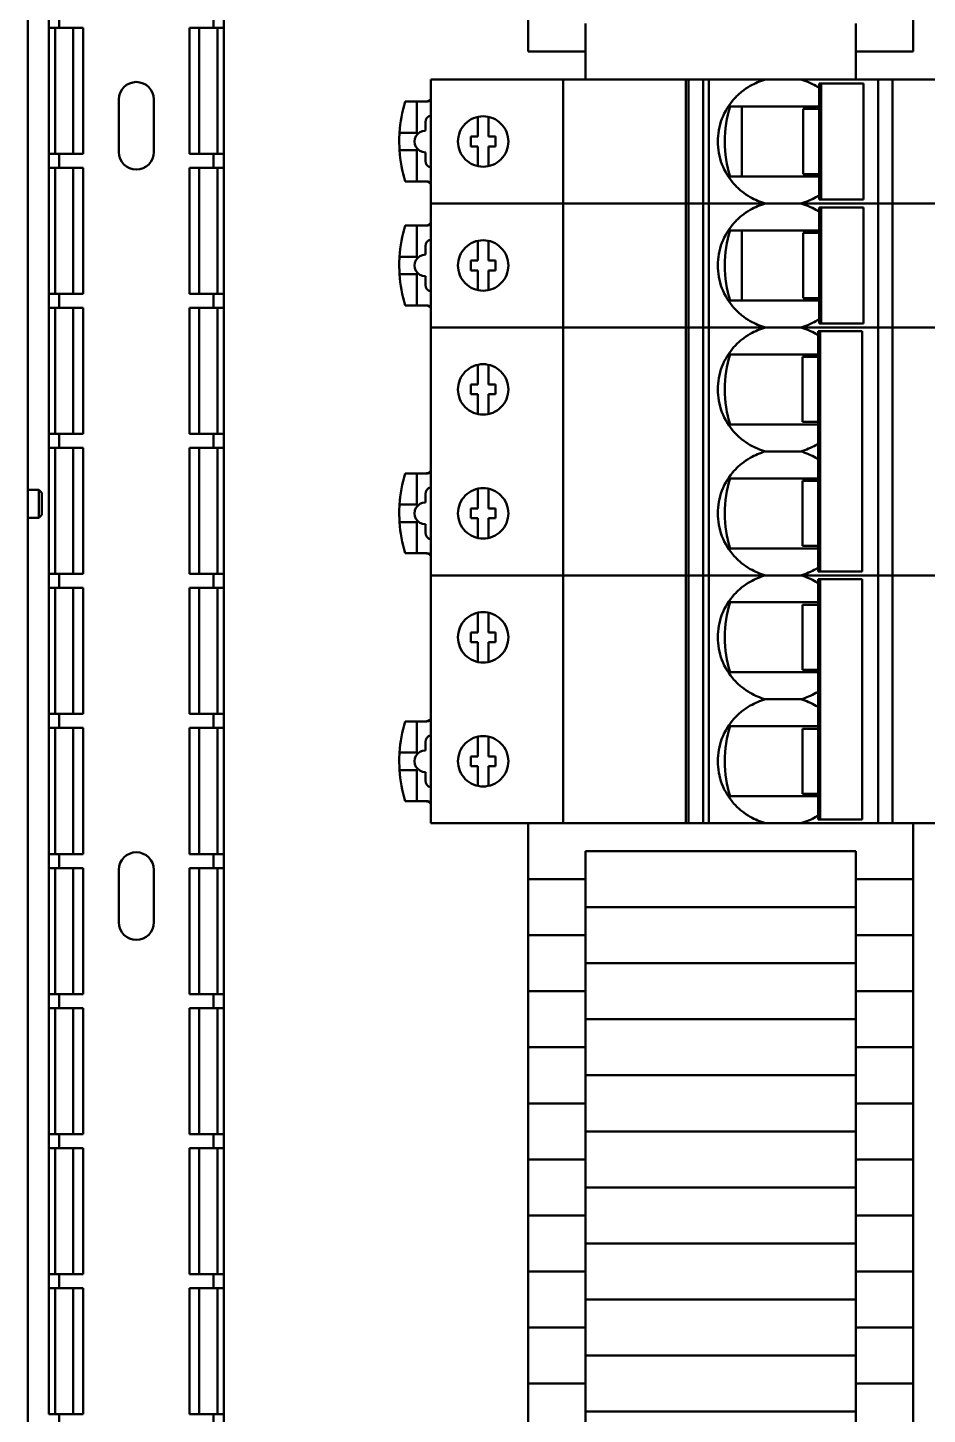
# Model space of a CAD drawing. Header units: millimetres. Extents: x 79 to 1474, y 97 to 691.
# Drawn here: x 438.3 to 566.7, y 347.1 to 545.1 of the extents above; entities that cross this region are included whole.
import ezdxf

# ---------------------------------------------------------------- set-up
doc = ezdxf.new("R2010")
doc.units = ezdxf.units.MM
doc.layers.add('Visible (ISO)', color=7, linetype='Continuous', lineweight=50)

msp = doc.modelspace()

# ---------------------------------------------------------------- linework, layer by layer
at = {"layer": 'Visible (ISO)'}
for p, q in [((438.27, 594.13), (438.27, 134.13)), ((509.72, 541.73), (509.72, 549.73)), ((564.72, 541.73), (564.72, 549.73)), ((441.27, 545.13), (441.27, 547.13)), ((442.77, 547.13), (442.77, 545.13)), ((464.77, 547.13), (464.77, 545.13)), ((466.27, 545.13), (466.27, 547.13)), ((441.27, 527.13), (441.27, 545.13)), ((441.27, 545.13), (441.41, 545.13)), ((442.18, 545.13), (441.41, 545.13)), ((442.18, 545.13), (442.47, 545.13)), ((442.18, 527.13), (442.18, 545.13)), ((444.77, 545.13), (442.47, 545.13)), ((445.68, 545.13), (444.77, 545.13)), ((444.77, 527.13), (444.77, 545.13)), ((445.68, 545.13), (446.18, 545.13)), ((446.18, 527.13), (446.18, 545.13)), ((461.85, 545.13), (461.35, 545.13)), ((461.35, 545.13), (461.35, 527.13)), ((461.85, 545.13), (462.77, 545.13)), ((462.77, 545.13), (465.06, 545.13)), ((462.77, 527.13), (462.77, 545.13)), ((465.35, 545.13), (465.06, 545.13)), ((465.35, 545.13), (466.12, 545.13)), ((465.35, 545.13), (465.35, 527.13)), ((466.27, 545.13), (466.12, 545.13)), ((466.27, 527.13), (466.27, 545.13)), ((517.92, 537.73), (517.92, 545.73)), ((556.52, 545.73), (556.52, 537.73)), ((509.72, 541.73), (517.92, 541.73)), ((556.52, 541.73), (564.72, 541.73)), ((495.82, 537.73), (514.72, 537.73)), ((495.82, 520.03), (495.82, 537.73)), ((514.72, 537.73), (532.22, 537.73)), ((514.72, 520.03), (514.72, 537.73)), ((532.22, 537.73), (532.62, 537.73)), ((532.22, 520.03), (532.22, 537.73)), ((534.72, 537.73), (532.62, 537.73)), ((532.62, 537.73), (532.62, 520.03)), ((535.51, 537.73), (534.72, 537.73)), ((534.72, 537.73), (534.72, 520.03)), ((535.51, 537.73), (543.64, 537.73)), ((535.51, 520.03), (535.51, 537.73)), ((548.64, 537.73), (543.64, 537.73)), ((548.64, 537.73), (559.72, 537.73)), ((551.28, 537.18), (551.57, 537.18)), ((551.28, 520.58), (551.28, 537.18)), ((552.15, 537.18), (551.57, 537.18)), ((551.57, 537.18), (551.57, 520.58)), ((552.15, 537.18), (556.78, 537.18)), ((556.78, 537.18), (557.4, 537.18)), ((557.4, 537.18), (557.59, 537.18)), ((557.59, 520.58), (557.59, 537.18)), ((561.73, 537.73), (559.72, 537.73)), ((559.72, 537.73), (559.72, 520.03)), ((561.73, 537.73), (580.62, 537.73)), ((561.73, 520.03), (561.73, 537.73)), ((451.27, 527.38), (451.27, 534.88)), ((456.27, 534.88), (456.27, 527.38)), ((493.82, 534.58), (492.17, 534.58)), ((495.25, 534.58), (493.82, 534.58)), ((493.82, 534.58), (493.82, 530.13)), ((493.82, 534.58), (493.82, 530.13)), ((493.82, 534.58), (493.82, 534.58)), ((538.58, 533.88), (551.28, 533.88)), ((540.26, 523.88), (540.26, 533.88)), ((549.01, 533.53), (549.01, 524.23)), ((551.28, 533.53), (549.01, 533.53)), ((495.05, 531.63), (495.05, 530.43)), ((502.55, 529.58), (502.55, 532.4)), ((504.05, 529.58), (504.05, 532.4)), ((493.82, 530.13), (491.35, 530.13)), ((493.82, 530.13), (493.82, 530.13)), ((501.55, 528.18), (501.55, 529.58)), ((501.55, 529.58), (502.55, 529.58)), ((504.05, 529.58), (505.05, 529.58)), ((505.05, 529.58), (505.05, 528.18)), ((441.27, 525.13), (441.27, 527.13)), ((441.41, 527.13), (441.27, 527.13)), ((441.41, 527.13), (442.18, 527.13)), ((442.47, 527.13), (442.18, 527.13)), ((442.47, 527.13), (444.77, 527.13)), ((442.77, 527.13), (442.77, 525.13)), ((444.77, 527.13), (445.68, 527.13)), ((446.18, 527.13), (445.68, 527.13)), ((461.35, 527.13), (461.85, 527.13)), ((462.77, 527.13), (461.85, 527.13)), ((465.06, 527.13), (462.77, 527.13)), ((464.77, 527.13), (464.77, 525.13)), ((465.06, 527.13), (465.35, 527.13)), ((466.12, 527.13), (465.35, 527.13)), ((466.12, 527.13), (466.27, 527.13)), ((466.27, 525.13), (466.27, 527.13)), ((491.36, 527.63), (493.82, 527.63)), ((493.82, 527.63), (493.82, 523.18)), ((493.82, 527.63), (493.82, 527.63)), ((493.82, 527.63), (493.82, 523.18)), ((495.05, 527.33), (495.05, 526.13)), ((502.55, 528.18), (501.55, 528.18)), ((502.55, 528.18), (502.55, 525.36)), ((505.05, 528.18), (504.05, 528.18)), ((504.05, 528.18), (504.05, 525.36)), ((441.27, 507.13), (441.27, 525.13)), ((441.27, 525.13), (441.41, 525.13)), ((442.18, 525.13), (441.41, 525.13)), ((442.18, 525.13), (442.47, 525.13)), ((442.18, 507.13), (442.18, 525.13)), ((444.77, 525.13), (442.47, 525.13)), ((445.68, 525.13), (444.77, 525.13)), ((444.77, 507.13), (444.77, 525.13)), ((445.68, 525.13), (446.18, 525.13)), ((446.18, 507.13), (446.18, 525.13)), ((461.85, 525.13), (461.35, 525.13)), ((461.35, 525.13), (461.35, 507.13)), ((461.85, 525.13), (462.77, 525.13)), ((462.77, 525.13), (465.06, 525.13)), ((462.77, 507.13), (462.77, 525.13)), ((465.35, 525.13), (465.06, 525.13)), ((465.35, 525.13), (466.12, 525.13)), ((465.35, 525.13), (465.35, 507.13)), ((466.27, 525.13), (466.12, 525.13)), ((466.27, 507.13), (466.27, 525.13)), ((492.18, 523.18), (493.82, 523.18)), ((493.82, 523.18), (495.25, 523.18)), ((493.82, 523.18), (493.82, 523.18)), ((551.28, 523.88), (538.58, 523.88)), ((549.01, 524.23), (551.28, 524.23)), ((514.72, 520.03), (495.82, 520.03)), ((495.82, 520.03), (514.72, 520.03)), ((495.82, 502.33), (495.82, 520.03)), ((532.22, 520.03), (514.72, 520.03)), ((514.72, 520.03), (532.22, 520.03)), ((514.72, 502.33), (514.72, 520.03)), ((532.62, 520.03), (532.22, 520.03)), ((532.22, 520.03), (532.62, 520.03)), ((532.22, 502.33), (532.22, 520.03)), ((532.62, 520.03), (534.72, 520.03)), ((534.72, 520.03), (532.62, 520.03)), ((532.62, 520.03), (532.62, 502.33)), ((534.72, 520.03), (535.51, 520.03)), ((535.51, 520.03), (534.72, 520.03)), ((534.72, 520.03), (534.72, 502.33)), ((543.64, 520.03), (535.51, 520.03)), ((535.51, 520.03), (543.64, 520.03)), ((535.51, 502.33), (535.51, 520.03)), ((543.64, 520.03), (548.64, 520.03)), ((548.64, 520.03), (543.64, 520.03)), ((559.72, 520.03), (548.64, 520.03)), ((548.64, 520.03), (559.72, 520.03)), ((551.57, 520.58), (551.28, 520.58)), ((551.28, 519.48), (551.57, 519.48)), ((551.28, 502.88), (551.28, 519.48)), ((551.57, 520.58), (552.15, 520.58)), ((552.15, 519.48), (551.57, 519.48)), ((551.57, 519.48), (551.57, 502.88)), ((556.78, 520.58), (552.15, 520.58)), ((552.15, 519.48), (556.78, 519.48)), ((557.4, 520.58), (556.78, 520.58)), ((556.78, 519.48), (557.4, 519.48)), ((557.59, 520.58), (557.4, 520.58)), ((557.4, 519.48), (557.59, 519.48)), ((557.59, 502.88), (557.59, 519.48)), ((559.72, 520.03), (561.73, 520.03)), ((561.73, 520.03), (559.72, 520.03)), ((559.72, 520.03), (559.72, 502.33)), ((580.62, 520.03), (561.73, 520.03)), ((561.73, 520.03), (580.62, 520.03)), ((561.73, 502.33), (561.73, 520.03)), ((493.82, 516.88), (492.17, 516.88)), ((495.25, 516.88), (493.82, 516.88)), ((493.82, 516.88), (493.82, 512.43)), ((493.82, 516.88), (493.82, 512.43)), ((493.82, 516.88), (493.82, 516.88)), ((538.58, 516.18), (551.28, 516.18)), ((540.26, 506.18), (540.26, 516.18)), ((549.01, 515.83), (549.01, 506.53)), ((551.28, 515.83), (549.01, 515.83)), ((495.05, 513.93), (495.05, 512.73)), ((502.55, 511.88), (502.55, 514.7)), ((504.05, 511.88), (504.05, 514.7)), ((493.82, 512.43), (491.35, 512.43)), ((493.82, 512.43), (493.82, 512.43)), ((501.55, 510.48), (501.55, 511.88)), ((501.55, 511.88), (502.55, 511.88)), ((504.05, 511.88), (505.05, 511.88)), ((505.05, 511.88), (505.05, 510.48)), ((491.36, 509.93), (493.82, 509.93)), ((493.82, 509.93), (493.82, 505.48)), ((493.82, 509.93), (493.82, 509.93)), ((493.82, 509.93), (493.82, 505.48)), ((495.05, 509.63), (495.05, 508.43)), ((502.55, 510.48), (501.55, 510.48)), ((502.55, 510.48), (502.55, 507.66)), ((505.05, 510.48), (504.05, 510.48)), ((504.05, 510.48), (504.05, 507.66)), ((441.27, 505.13), (441.27, 507.13)), ((441.41, 507.13), (441.27, 507.13)), ((441.41, 507.13), (442.18, 507.13)), ((442.47, 507.13), (442.18, 507.13)), ((442.47, 507.13), (444.77, 507.13)), ((442.77, 507.13), (442.77, 505.13)), ((444.77, 507.13), (445.68, 507.13)), ((446.18, 507.13), (445.68, 507.13)), ((461.35, 507.13), (461.85, 507.13)), ((462.77, 507.13), (461.85, 507.13)), ((465.06, 507.13), (462.77, 507.13)), ((464.77, 507.13), (464.77, 505.13)), ((465.06, 507.13), (465.35, 507.13)), ((466.12, 507.13), (465.35, 507.13)), ((466.12, 507.13), (466.27, 507.13)), ((466.27, 505.13), (466.27, 507.13)), ((441.27, 487.13), (441.27, 505.13)), ((441.27, 505.13), (441.41, 505.13)), ((442.18, 505.13), (441.41, 505.13)), ((442.18, 505.13), (442.47, 505.13)), ((442.18, 487.13), (442.18, 505.13)), ((444.77, 505.13), (442.47, 505.13)), ((445.68, 505.13), (444.77, 505.13)), ((444.77, 487.13), (444.77, 505.13)), ((445.68, 505.13), (446.18, 505.13)), ((446.18, 487.13), (446.18, 505.13)), ((461.85, 505.13), (461.35, 505.13)), ((461.35, 505.13), (461.35, 487.13)), ((461.85, 505.13), (462.77, 505.13)), ((462.77, 505.13), (465.06, 505.13)), ((462.77, 487.13), (462.77, 505.13)), ((465.35, 505.13), (465.06, 505.13)), ((465.35, 505.13), (466.12, 505.13)), ((465.35, 505.13), (465.35, 487.13)), ((466.27, 505.13), (466.12, 505.13)), ((466.27, 487.13), (466.27, 505.13)), ((492.18, 505.48), (493.82, 505.48)), ((493.82, 505.48), (495.25, 505.48)), ((493.82, 505.48), (493.82, 505.48)), ((551.28, 506.18), (538.58, 506.18)), ((549.01, 506.53), (551.28, 506.53)), ((514.72, 502.33), (495.82, 502.33)), ((514.72, 502.33), (495.82, 502.33)), ((495.82, 466.93), (495.82, 502.33)), ((532.22, 502.33), (514.72, 502.33)), ((532.22, 502.33), (514.72, 502.33)), ((514.72, 466.93), (514.72, 502.33)), ((532.62, 502.33), (532.22, 502.33)), ((532.62, 502.33), (532.22, 502.33)), ((532.22, 466.93), (532.22, 502.33)), ((532.62, 502.33), (534.72, 502.33)), ((532.62, 502.33), (532.62, 466.93)), ((534.72, 502.33), (532.62, 502.33)), ((534.72, 502.33), (535.51, 502.33)), ((534.72, 502.33), (534.72, 466.93)), ((535.51, 502.33), (534.72, 502.33)), ((543.64, 502.33), (535.51, 502.33)), ((543.64, 502.33), (535.51, 502.33)), ((535.51, 502.33), (535.51, 466.93)), ((543.64, 502.33), (548.64, 502.33)), ((543.64, 502.33), (548.64, 502.33)), ((559.72, 502.33), (548.64, 502.33)), ((559.72, 502.33), (548.64, 502.33)), ((551.4, 501.78), (551.12, 501.78)), ((551.12, 467.48), (551.12, 501.78)), ((551.57, 502.88), (551.28, 502.88)), ((551.4, 501.78), (551.96, 501.78)), ((551.4, 467.48), (551.4, 501.78)), ((551.57, 502.88), (552.15, 502.88)), ((556.57, 501.78), (551.96, 501.78)), ((556.78, 502.88), (552.15, 502.88)), ((556.57, 501.78), (557.2, 501.78)), ((557.4, 502.88), (556.78, 502.88)), ((557.41, 501.78), (557.2, 501.78)), ((557.59, 502.88), (557.4, 502.88)), ((557.41, 467.48), (557.41, 501.78)), ((559.72, 502.33), (561.73, 502.33)), ((559.72, 502.33), (561.73, 502.33)), ((559.72, 502.33), (559.72, 466.93)), ((580.62, 502.33), (561.73, 502.33)), ((580.62, 502.33), (561.73, 502.33)), ((561.73, 466.93), (561.73, 502.33)), ((502.55, 497), (502.55, 494.18)), ((504.05, 497), (504.05, 494.18)), ((551.12, 498.48), (538.58, 498.48)), ((548.91, 488.83), (548.91, 498.13)), ((548.91, 498.13), (551.12, 498.13)), ((501.55, 494.18), (501.55, 492.78)), ((502.55, 494.18), (501.55, 494.18)), ((505.05, 494.18), (504.05, 494.18)), ((505.05, 492.78), (505.05, 494.18)), ((501.55, 492.78), (502.55, 492.78)), ((502.55, 489.96), (502.55, 492.78)), ((504.05, 489.96), (504.05, 492.78)), ((504.05, 492.78), (505.05, 492.78)), ((441.27, 485.13), (441.27, 487.13)), ((441.41, 487.13), (441.27, 487.13)), ((441.41, 487.13), (442.18, 487.13)), ((442.47, 487.13), (442.18, 487.13)), ((442.47, 487.13), (444.77, 487.13)), ((442.77, 487.13), (442.77, 485.13)), ((444.77, 487.13), (445.68, 487.13)), ((446.18, 487.13), (445.68, 487.13)), ((461.35, 487.13), (461.85, 487.13)), ((462.77, 487.13), (461.85, 487.13)), ((465.06, 487.13), (462.77, 487.13)), ((464.77, 487.13), (464.77, 485.13)), ((465.06, 487.13), (465.35, 487.13)), ((466.12, 487.13), (465.35, 487.13)), ((466.12, 487.13), (466.27, 487.13)), ((466.27, 485.13), (466.27, 487.13)), ((551.12, 488.48), (538.58, 488.48)), ((548.91, 488.83), (551.12, 488.83)), ((441.27, 467.13), (441.27, 485.13)), ((441.27, 485.13), (441.41, 485.13)), ((442.18, 485.13), (441.41, 485.13)), ((442.18, 485.13), (442.47, 485.13)), ((442.18, 467.13), (442.18, 485.13)), ((444.77, 485.13), (442.47, 485.13)), ((445.68, 485.13), (444.77, 485.13)), ((444.77, 467.13), (444.77, 485.13)), ((445.68, 485.13), (446.18, 485.13)), ((446.18, 467.13), (446.18, 485.13)), ((461.85, 485.13), (461.35, 485.13)), ((461.35, 485.13), (461.35, 467.13)), ((461.85, 485.13), (462.77, 485.13)), ((462.77, 485.13), (465.06, 485.13)), ((462.77, 467.13), (462.77, 485.13)), ((465.35, 485.13), (465.06, 485.13)), ((465.35, 485.13), (466.12, 485.13)), ((465.35, 485.13), (465.35, 467.13)), ((466.27, 485.13), (466.12, 485.13)), ((466.27, 467.13), (466.27, 485.13)), ((548.64, 484.63), (543.64, 484.63)), ((493.82, 481.48), (492.17, 481.48)), ((495.25, 481.48), (493.82, 481.48)), ((493.82, 477.03), (493.82, 481.48)), ((493.82, 477.03), (493.82, 481.48)), ((493.82, 481.48), (493.82, 481.48)), ((502.55, 479.3), (502.55, 476.48)), ((504.05, 479.3), (504.05, 476.48)), ((551.12, 480.78), (538.58, 480.78)), ((548.91, 471.13), (548.91, 480.43)), ((548.91, 480.43), (551.12, 480.43)), ((438.27, 479.13), (439.84, 479.13)), ((439.84, 475.13), (439.84, 479.13)), ((440.27, 478.7), (439.84, 479.13)), ((440.27, 478.7), (440.27, 475.56)), ((495.05, 477.33), (495.05, 478.53)), ((440.27, 475.56), (439.84, 475.13)), ((491.35, 477.03), (493.82, 477.03)), ((493.82, 477.03), (493.82, 477.03)), ((501.55, 476.48), (501.55, 475.08)), ((502.55, 476.48), (501.55, 476.48)), ((505.05, 476.48), (504.05, 476.48)), ((505.05, 475.08), (505.05, 476.48)), ((438.27, 475.13), (439.84, 475.13)), ((493.82, 474.53), (491.36, 474.53)), ((493.82, 470.08), (493.82, 474.53)), ((493.82, 470.08), (493.82, 474.53)), ((493.82, 474.53), (493.82, 474.53)), ((495.05, 473.03), (495.05, 474.23)), ((501.55, 475.08), (502.55, 475.08)), ((502.55, 472.26), (502.55, 475.08)), ((504.05, 472.26), (504.05, 475.08)), ((504.05, 475.08), (505.05, 475.08)), ((492.18, 470.08), (493.82, 470.08)), ((493.82, 470.08), (495.25, 470.08)), ((493.82, 470.08), (493.82, 470.08)), ((551.12, 470.78), (538.58, 470.78)), ((548.91, 471.13), (551.12, 471.13)), ((551.4, 467.48), (551.12, 467.48)), ((551.4, 467.48), (551.96, 467.48)), ((556.57, 467.48), (551.96, 467.48)), ((556.57, 467.48), (557.2, 467.48)), ((557.41, 467.48), (557.2, 467.48)), ((441.27, 465.13), (441.27, 467.13)), ((441.41, 467.13), (441.27, 467.13)), ((441.41, 467.13), (442.18, 467.13)), ((442.47, 467.13), (442.18, 467.13)), ((442.47, 467.13), (444.77, 467.13)), ((442.77, 467.13), (442.77, 465.13)), ((444.77, 467.13), (445.68, 467.13)), ((446.18, 467.13), (445.68, 467.13)), ((461.35, 467.13), (461.85, 467.13)), ((462.77, 467.13), (461.85, 467.13)), ((465.06, 467.13), (462.77, 467.13)), ((464.77, 467.13), (464.77, 465.13)), ((465.06, 467.13), (465.35, 467.13)), ((466.12, 467.13), (465.35, 467.13)), ((466.12, 467.13), (466.27, 467.13)), ((466.27, 465.13), (466.27, 467.13)), ((514.72, 466.93), (495.82, 466.93)), ((514.72, 466.93), (495.82, 466.93)), ((495.82, 431.53), (495.82, 466.93)), ((532.22, 466.93), (514.72, 466.93)), ((532.22, 466.93), (514.72, 466.93)), ((514.72, 431.53), (514.72, 466.93)), ((532.62, 466.93), (532.22, 466.93)), ((532.62, 466.93), (532.22, 466.93)), ((532.22, 431.53), (532.22, 466.93)), ((534.72, 466.93), (532.62, 466.93)), ((532.62, 466.93), (532.62, 431.53)), ((534.72, 466.93), (532.62, 466.93)), ((535.51, 466.93), (534.72, 466.93)), ((534.72, 466.93), (534.72, 431.53)), ((535.51, 466.93), (534.72, 466.93)), ((543.64, 466.93), (535.51, 466.93)), ((543.64, 466.93), (535.51, 466.93)), ((535.51, 466.93), (535.51, 431.53)), ((548.64, 466.93), (543.64, 466.93)), ((543.64, 466.93), (548.64, 466.93)), ((559.72, 466.93), (548.64, 466.93)), ((559.72, 466.93), (548.64, 466.93)), ((551.4, 466.38), (551.12, 466.38)), ((551.12, 432.08), (551.12, 466.38)), ((551.4, 466.38), (551.96, 466.38)), ((551.4, 432.08), (551.4, 466.38)), ((556.57, 466.38), (551.96, 466.38)), ((556.57, 466.38), (557.2, 466.38)), ((557.41, 466.38), (557.2, 466.38)), ((557.41, 432.08), (557.41, 466.38)), ((559.72, 466.93), (561.73, 466.93)), ((559.72, 466.93), (561.73, 466.93)), ((559.72, 466.93), (559.72, 431.53)), ((580.62, 466.93), (561.73, 466.93)), ((580.62, 466.93), (561.73, 466.93)), ((561.73, 431.53), (561.73, 466.93)), ((441.27, 447.13), (441.27, 465.13)), ((441.27, 465.13), (441.41, 465.13)), ((442.18, 465.13), (441.41, 465.13)), ((442.18, 465.13), (442.47, 465.13)), ((442.18, 447.13), (442.18, 465.13)), ((444.77, 465.13), (442.47, 465.13)), ((445.68, 465.13), (444.77, 465.13)), ((444.77, 447.13), (444.77, 465.13)), ((445.68, 465.13), (446.18, 465.13)), ((446.18, 447.13), (446.18, 465.13)), ((461.85, 465.13), (461.35, 465.13)), ((461.35, 465.13), (461.35, 447.13)), ((461.85, 465.13), (462.77, 465.13)), ((462.77, 465.13), (465.06, 465.13)), ((462.77, 447.13), (462.77, 465.13)), ((465.35, 465.13), (465.06, 465.13)), ((465.35, 465.13), (466.12, 465.13)), ((465.35, 465.13), (465.35, 447.13)), ((466.27, 465.13), (466.12, 465.13)), ((466.27, 447.13), (466.27, 465.13)), ((502.55, 461.6), (502.55, 458.78)), ((504.05, 461.6), (504.05, 458.78)), ((551.12, 463.08), (538.58, 463.08)), ((548.91, 453.43), (548.91, 462.73)), ((548.91, 462.73), (551.12, 462.73)), ((501.55, 458.78), (501.55, 457.38)), ((502.55, 458.78), (501.55, 458.78)), ((505.05, 458.78), (504.05, 458.78)), ((505.05, 457.38), (505.05, 458.78)), ((501.55, 457.38), (502.55, 457.38)), ((502.55, 454.56), (502.55, 457.38)), ((504.05, 454.56), (504.05, 457.38)), ((504.05, 457.38), (505.05, 457.38)), ((548.91, 453.43), (551.12, 453.43)), ((551.12, 453.08), (538.58, 453.08)), ((548.64, 449.23), (543.64, 449.23)), ((441.27, 445.13), (441.27, 447.13)), ((441.41, 447.13), (441.27, 447.13)), ((441.41, 447.13), (442.18, 447.13)), ((442.47, 447.13), (442.18, 447.13)), ((442.47, 447.13), (444.77, 447.13)), ((442.77, 447.13), (442.77, 445.13)), ((444.77, 447.13), (445.68, 447.13)), ((446.18, 447.13), (445.68, 447.13)), ((461.35, 447.13), (461.85, 447.13)), ((462.77, 447.13), (461.85, 447.13)), ((465.06, 447.13), (462.77, 447.13)), ((464.77, 447.13), (464.77, 445.13)), ((465.06, 447.13), (465.35, 447.13)), ((466.12, 447.13), (465.35, 447.13)), ((466.12, 447.13), (466.27, 447.13)), ((466.27, 445.13), (466.27, 447.13)), ((493.82, 446.08), (492.17, 446.08)), ((495.25, 446.08), (493.82, 446.08)), ((493.82, 441.63), (493.82, 446.08)), ((493.82, 441.63), (493.82, 446.08)), ((493.82, 446.08), (493.82, 446.08)), ((441.27, 427.13), (441.27, 445.13)), ((441.27, 445.13), (441.41, 445.13)), ((442.18, 445.13), (441.41, 445.13)), ((442.18, 445.13), (442.47, 445.13)), ((442.18, 427.13), (442.18, 445.13)), ((444.77, 445.13), (442.47, 445.13)), ((445.68, 445.13), (444.77, 445.13)), ((444.77, 427.13), (444.77, 445.13)), ((445.68, 445.13), (446.18, 445.13)), ((446.18, 427.13), (446.18, 445.13)), ((461.85, 445.13), (461.35, 445.13)), ((461.35, 445.13), (461.35, 427.13)), ((461.85, 445.13), (462.77, 445.13)), ((462.77, 445.13), (465.06, 445.13)), ((462.77, 427.13), (462.77, 445.13)), ((465.35, 445.13), (465.06, 445.13)), ((465.35, 445.13), (466.12, 445.13)), ((465.35, 445.13), (465.35, 427.13)), ((466.27, 445.13), (466.12, 445.13)), ((466.27, 427.13), (466.27, 445.13)), ((502.55, 443.9), (502.55, 441.08)), ((504.05, 443.9), (504.05, 441.08)), ((551.12, 445.38), (538.58, 445.38)), ((548.91, 435.73), (548.91, 445.03)), ((548.91, 445.03), (551.12, 445.03)), ((491.35, 441.63), (493.82, 441.63)), ((493.82, 441.63), (493.82, 441.63)), ((495.05, 441.93), (495.05, 443.13)), ((501.55, 441.08), (501.55, 439.68)), ((502.55, 441.08), (501.55, 441.08)), ((501.55, 439.68), (502.55, 439.68)), ((502.55, 436.86), (502.55, 439.68)), ((505.05, 441.08), (504.05, 441.08)), ((504.05, 436.86), (504.05, 439.68)), ((504.05, 439.68), (505.05, 439.68)), ((505.05, 439.68), (505.05, 441.08)), ((493.82, 439.13), (491.36, 439.13)), ((493.82, 434.68), (493.82, 439.13)), ((493.82, 434.68), (493.82, 439.13)), ((493.82, 439.13), (493.82, 439.13)), ((495.05, 437.63), (495.05, 438.83)), ((548.91, 435.73), (551.12, 435.73)), ((492.18, 434.68), (493.82, 434.68)), ((493.82, 434.68), (495.25, 434.68)), ((493.82, 434.68), (493.82, 434.68)), ((551.12, 435.38), (538.58, 435.38)), ((551.4, 432.08), (551.12, 432.08)), ((551.4, 432.08), (551.96, 432.08)), ((556.57, 432.08), (551.96, 432.08)), ((556.57, 432.08), (557.2, 432.08)), ((557.41, 432.08), (557.2, 432.08)), ((514.72, 431.53), (495.82, 431.53)), ((509.72, 423.53), (509.72, 431.53)), ((532.22, 431.53), (514.72, 431.53)), ((532.62, 431.53), (532.22, 431.53)), ((534.72, 431.53), (532.62, 431.53)), ((535.51, 431.53), (534.72, 431.53)), ((543.64, 431.53), (535.51, 431.53)), ((548.64, 431.53), (543.64, 431.53)), ((559.72, 431.53), (548.64, 431.53)), ((559.72, 431.53), (561.73, 431.53)), ((580.62, 431.53), (561.73, 431.53)), ((564.72, 423.53), (564.72, 431.53)), ((441.27, 425.13), (441.27, 427.13)), ((441.41, 427.13), (441.27, 427.13)), ((441.41, 427.13), (442.18, 427.13)), ((442.47, 427.13), (442.18, 427.13)), ((442.47, 427.13), (444.77, 427.13)), ((442.77, 427.13), (442.77, 425.13)), ((444.77, 427.13), (445.68, 427.13)), ((446.18, 427.13), (445.68, 427.13)), ((461.35, 427.13), (461.85, 427.13)), ((462.77, 427.13), (461.85, 427.13)), ((465.06, 427.13), (462.77, 427.13)), ((464.77, 427.13), (464.77, 425.13)), ((465.06, 427.13), (465.35, 427.13)), ((466.12, 427.13), (465.35, 427.13)), ((466.12, 427.13), (466.27, 427.13)), ((466.27, 425.13), (466.27, 427.13)), ((517.92, 427.53), (556.52, 427.53)), ((517.92, 419.53), (517.92, 427.53)), ((556.52, 427.53), (556.52, 419.53)), ((441.27, 407.13), (441.27, 425.13)), ((441.27, 425.13), (441.41, 425.13)), ((442.18, 425.13), (441.41, 425.13)), ((442.18, 425.13), (442.47, 425.13)), ((442.18, 407.13), (442.18, 425.13)), ((444.77, 425.13), (442.47, 425.13)), ((445.68, 425.13), (444.77, 425.13)), ((444.77, 407.13), (444.77, 425.13)), ((445.68, 425.13), (446.18, 425.13)), ((446.18, 407.13), (446.18, 425.13)), ((451.27, 417.38), (451.27, 424.88)), ((456.27, 424.88), (456.27, 417.38)), ((461.85, 425.13), (461.35, 425.13)), ((461.35, 425.13), (461.35, 407.13)), ((461.85, 425.13), (462.77, 425.13)), ((462.77, 425.13), (465.06, 425.13)), ((462.77, 407.13), (462.77, 425.13)), ((465.35, 425.13), (465.06, 425.13)), ((465.35, 425.13), (466.12, 425.13)), ((465.35, 425.13), (465.35, 407.13)), ((466.27, 425.13), (466.12, 425.13)), ((466.27, 407.13), (466.27, 425.13)), ((509.72, 423.53), (517.92, 423.53)), ((509.72, 415.53), (509.72, 423.53)), ((509.72, 423.53), (517.92, 423.53)), ((556.52, 423.53), (564.72, 423.53)), ((556.52, 423.53), (564.72, 423.53)), ((564.72, 415.53), (564.72, 423.53)), ((556.52, 419.53), (517.92, 419.53)), ((517.92, 419.53), (556.52, 419.53)), ((517.92, 411.53), (517.92, 419.53)), ((556.52, 419.53), (556.52, 411.53)), ((509.72, 415.53), (517.92, 415.53)), ((509.72, 407.53), (509.72, 415.53)), ((509.72, 415.53), (517.92, 415.53)), ((556.52, 415.53), (564.72, 415.53)), ((556.52, 415.53), (564.72, 415.53)), ((564.72, 407.53), (564.72, 415.53)), ((556.52, 411.53), (517.92, 411.53)), ((517.92, 411.53), (556.52, 411.53)), ((517.92, 403.53), (517.92, 411.53)), ((556.52, 411.53), (556.52, 403.53)), ((441.27, 405.13), (441.27, 407.13)), ((441.41, 407.13), (441.27, 407.13)), ((441.41, 407.13), (442.18, 407.13)), ((442.47, 407.13), (442.18, 407.13)), ((442.47, 407.13), (444.77, 407.13)), ((442.77, 407.13), (442.77, 405.13)), ((444.77, 407.13), (445.68, 407.13)), ((446.18, 407.13), (445.68, 407.13)), ((461.35, 407.13), (461.85, 407.13)), ((462.77, 407.13), (461.85, 407.13)), ((465.06, 407.13), (462.77, 407.13)), ((464.77, 407.13), (464.77, 405.13)), ((465.06, 407.13), (465.35, 407.13)), ((466.12, 407.13), (465.35, 407.13)), ((466.12, 407.13), (466.27, 407.13)), ((466.27, 405.13), (466.27, 407.13)), ((509.72, 407.53), (517.92, 407.53)), ((509.72, 399.53), (509.72, 407.53)), ((509.72, 407.53), (517.92, 407.53)), ((556.52, 407.53), (564.72, 407.53)), ((556.52, 407.53), (564.72, 407.53)), ((564.72, 399.53), (564.72, 407.53)), ((441.27, 387.13), (441.27, 405.13)), ((441.27, 405.13), (441.41, 405.13)), ((442.18, 405.13), (441.41, 405.13)), ((442.18, 405.13), (442.47, 405.13)), ((442.18, 387.13), (442.18, 405.13)), ((444.77, 405.13), (442.47, 405.13)), ((445.68, 405.13), (444.77, 405.13)), ((444.77, 387.13), (444.77, 405.13)), ((445.68, 405.13), (446.18, 405.13)), ((446.18, 387.13), (446.18, 405.13)), ((461.85, 405.13), (461.35, 405.13)), ((461.35, 405.13), (461.35, 387.13)), ((461.85, 405.13), (462.77, 405.13)), ((462.77, 405.13), (465.06, 405.13)), ((462.77, 387.13), (462.77, 405.13)), ((465.35, 405.13), (465.06, 405.13)), ((465.35, 405.13), (466.12, 405.13)), ((465.35, 405.13), (465.35, 387.13)), ((466.27, 405.13), (466.12, 405.13)), ((466.27, 387.13), (466.27, 405.13)), ((556.52, 403.53), (517.92, 403.53)), ((517.92, 403.53), (556.52, 403.53)), ((517.92, 395.53), (517.92, 403.53)), ((556.52, 403.53), (556.52, 395.53)), ((509.72, 399.53), (517.92, 399.53)), ((509.72, 391.53), (509.72, 399.53)), ((509.72, 399.53), (517.92, 399.53)), ((556.52, 399.53), (564.72, 399.53)), ((556.52, 399.53), (564.72, 399.53)), ((564.72, 391.53), (564.72, 399.53)), ((556.52, 395.53), (517.92, 395.53)), ((517.92, 395.53), (556.52, 395.53)), ((517.92, 387.53), (517.92, 395.53)), ((556.52, 395.53), (556.52, 387.53)), ((509.72, 391.53), (517.92, 391.53)), ((509.72, 383.53), (509.72, 391.53)), ((509.72, 391.53), (517.92, 391.53)), ((556.52, 391.53), (564.72, 391.53)), ((556.52, 391.53), (564.72, 391.53)), ((564.72, 383.53), (564.72, 391.53)), ((441.27, 385.13), (441.27, 387.13)), ((441.41, 387.13), (441.27, 387.13)), ((441.41, 387.13), (442.18, 387.13)), ((442.47, 387.13), (442.18, 387.13)), ((442.47, 387.13), (444.77, 387.13)), ((442.77, 387.13), (442.77, 385.13)), ((444.77, 387.13), (445.68, 387.13)), ((446.18, 387.13), (445.68, 387.13)), ((461.35, 387.13), (461.85, 387.13)), ((462.77, 387.13), (461.85, 387.13)), ((465.06, 387.13), (462.77, 387.13)), ((464.77, 387.13), (464.77, 385.13)), ((465.06, 387.13), (465.35, 387.13)), ((466.12, 387.13), (465.35, 387.13)), ((466.12, 387.13), (466.27, 387.13)), ((466.27, 385.13), (466.27, 387.13)), ((556.52, 387.53), (517.92, 387.53)), ((517.92, 387.53), (556.52, 387.53)), ((517.92, 379.53), (517.92, 387.53)), ((556.52, 387.53), (556.52, 379.53)), ((441.27, 367.13), (441.27, 385.13)), ((441.27, 385.13), (441.41, 385.13)), ((442.18, 385.13), (441.41, 385.13)), ((442.18, 385.13), (442.47, 385.13)), ((442.18, 367.13), (442.18, 385.13)), ((444.77, 385.13), (442.47, 385.13)), ((445.68, 385.13), (444.77, 385.13)), ((444.77, 367.13), (444.77, 385.13)), ((445.68, 385.13), (446.18, 385.13)), ((446.18, 367.13), (446.18, 385.13)), ((461.85, 385.13), (461.35, 385.13)), ((461.35, 385.13), (461.35, 367.13)), ((461.85, 385.13), (462.77, 385.13)), ((462.77, 385.13), (465.06, 385.13)), ((462.77, 367.13), (462.77, 385.13)), ((465.35, 385.13), (465.06, 385.13)), ((465.35, 385.13), (466.12, 385.13)), ((465.35, 385.13), (465.35, 367.13)), ((466.27, 385.13), (466.12, 385.13)), ((466.27, 367.13), (466.27, 385.13)), ((509.72, 383.53), (517.92, 383.53)), ((509.72, 375.53), (509.72, 383.53)), ((509.72, 383.53), (517.92, 383.53)), ((556.52, 383.53), (564.72, 383.53)), ((556.52, 383.53), (564.72, 383.53)), ((564.72, 375.53), (564.72, 383.53)), ((556.52, 379.53), (517.92, 379.53)), ((517.92, 379.53), (556.52, 379.53)), ((517.92, 371.53), (517.92, 379.53)), ((556.52, 379.53), (556.52, 371.53)), ((509.72, 375.53), (517.92, 375.53)), ((509.72, 367.53), (509.72, 375.53)), ((509.72, 375.53), (517.92, 375.53)), ((556.52, 375.53), (564.72, 375.53)), ((556.52, 375.53), (564.72, 375.53)), ((564.72, 367.53), (564.72, 375.53)), ((556.52, 371.53), (517.92, 371.53)), ((517.92, 371.53), (556.52, 371.53)), ((517.92, 363.53), (517.92, 371.53)), ((556.52, 371.53), (556.52, 363.53)), ((441.27, 365.13), (441.27, 367.13)), ((441.41, 367.13), (441.27, 367.13)), ((441.41, 367.13), (442.18, 367.13)), ((442.47, 367.13), (442.18, 367.13)), ((442.47, 367.13), (444.77, 367.13)), ((442.77, 367.13), (442.77, 365.13)), ((444.77, 367.13), (445.68, 367.13)), ((446.18, 367.13), (445.68, 367.13)), ((461.35, 367.13), (461.85, 367.13)), ((462.77, 367.13), (461.85, 367.13)), ((465.06, 367.13), (462.77, 367.13)), ((464.77, 367.13), (464.77, 365.13)), ((465.06, 367.13), (465.35, 367.13)), ((466.12, 367.13), (465.35, 367.13)), ((466.12, 367.13), (466.27, 367.13)), ((466.27, 365.13), (466.27, 367.13)), ((509.72, 367.53), (517.92, 367.53)), ((509.72, 359.53), (509.72, 367.53)), ((509.72, 367.53), (517.92, 367.53)), ((556.52, 367.53), (564.72, 367.53)), ((556.52, 367.53), (564.72, 367.53)), ((564.72, 359.53), (564.72, 367.53)), ((441.27, 347.13), (441.27, 365.13)), ((441.27, 365.13), (441.41, 365.13)), ((442.18, 365.13), (441.41, 365.13)), ((442.18, 365.13), (442.47, 365.13)), ((442.18, 347.13), (442.18, 365.13)), ((444.77, 365.13), (442.47, 365.13)), ((445.68, 365.13), (444.77, 365.13)), ((444.77, 347.13), (444.77, 365.13)), ((445.68, 365.13), (446.18, 365.13)), ((446.18, 347.13), (446.18, 365.13)), ((461.85, 365.13), (461.35, 365.13)), ((461.35, 365.13), (461.35, 347.13)), ((461.85, 365.13), (462.77, 365.13)), ((462.77, 365.13), (465.06, 365.13)), ((462.77, 347.13), (462.77, 365.13)), ((465.35, 365.13), (465.06, 365.13)), ((465.35, 365.13), (466.12, 365.13)), ((465.35, 365.13), (465.35, 347.13)), ((466.27, 365.13), (466.12, 365.13)), ((466.27, 347.13), (466.27, 365.13)), ((556.52, 363.53), (517.92, 363.53)), ((517.92, 363.53), (556.52, 363.53)), ((517.92, 355.53), (517.92, 363.53)), ((556.52, 363.53), (556.52, 355.53)), ((509.72, 359.53), (517.92, 359.53)), ((509.72, 351.53), (509.72, 359.53)), ((509.72, 359.53), (517.92, 359.53)), ((556.52, 359.53), (564.72, 359.53)), ((556.52, 359.53), (564.72, 359.53)), ((564.72, 351.53), (564.72, 359.53)), ((556.52, 355.53), (517.92, 355.53)), ((517.92, 355.53), (556.52, 355.53)), ((517.92, 347.53), (517.92, 355.53)), ((556.52, 355.53), (556.52, 347.53)), ((509.72, 351.53), (517.92, 351.53)), ((509.72, 343.53), (509.72, 351.53)), ((509.72, 351.53), (517.92, 351.53)), ((556.52, 351.53), (564.72, 351.53)), ((556.52, 351.53), (564.72, 351.53)), ((564.72, 343.53), (564.72, 351.53)), ((441.41, 347.13), (441.27, 347.13)), ((441.41, 347.13), (442.18, 347.13)), ((442.47, 347.13), (442.18, 347.13)), ((442.47, 347.13), (444.77, 347.13)), ((442.77, 347.13), (442.77, 345.13)), ((444.77, 347.13), (445.68, 347.13)), ((446.18, 347.13), (445.68, 347.13)), ((461.35, 347.13), (461.85, 347.13)), ((462.77, 347.13), (461.85, 347.13)), ((465.06, 347.13), (462.77, 347.13)), ((464.77, 347.13), (464.77, 345.13)), ((465.06, 347.13), (465.35, 347.13)), ((466.12, 347.13), (465.35, 347.13)), ((466.12, 347.13), (466.27, 347.13)), ((466.27, 345.13), (466.27, 347.13)), ((556.52, 347.53), (517.92, 347.53)), ((517.92, 347.53), (556.52, 347.53)), ((517.92, 339.53), (517.92, 347.53)), ((556.52, 347.53), (556.52, 339.53))]:
    msp.add_line(p, q, dxfattribs=at)
for centre, start, end in [((453.77, 534.88), 0, 180), ((453.77, 527.38), 180, 0), ((453.77, 424.88), 0, 180), ((453.77, 417.38), 180, 0)]:
    msp.add_arc(centre, 2.5, start, end, dxfattribs=at)
for centre, major_axis, ratio, start_param, end_param in [((495.03, 535.58), (0, -1), 0.99757, 0, 0.916798), ((495.25, 535.58), (-1, 0), 0.997493, 1.570556, 2.171827), ((510.67, 528.9), (0, 19.35), 0.999999, 1.272933, 1.50725), ((544.4, 528.88), (0, -10.67), 0.617722, 4.224882, 5.199896), ((496.05, 531.63), (-1, 0), 0.997493, 4.949101, 6.283185), ((510.67, 528.9), (0, 19.35), 0.999999, 1.50725, 1.63654), ((495.05, 528.88), (-1.55, 0), 0.997493, 4.712389, 7.853982), ((510.67, 528.9), (0, 19.35), 0.999999, 1.63654, 1.870954), ((496.05, 526.13), (-1, 0), 0.997493, 0, 1.334085), ((495.03, 522.18), (0, 1), 0.99757, 5.366387, 6.283185), ((495.25, 522.18), (-1, 0), 0.997493, 4.111358, 4.71263), ((510.67, 511.2), (0, 19.35), 0.999999, 1.272933, 1.50725), ((495.03, 517.88), (0, -1), 0.99757, 0, 0.916798), ((495.25, 517.88), (-1, 0), 0.997493, 1.570556, 2.171827), ((496.05, 513.93), (-1, 0), 0.997493, 4.949101, 6.283185), ((544.4, 511.18), (0, -10.67), 0.617722, 4.224882, 5.199896), ((510.67, 511.2), (0, 19.35), 0.999999, 1.50725, 1.63654), ((495.05, 511.18), (-1.55, 0), 0.997493, 4.712389, 7.853982), ((510.67, 511.2), (0, 19.35), 0.999999, 1.63654, 1.870954), ((496.05, 508.43), (-1, 0), 0.997493, 0, 1.334085), ((495.03, 504.48), (0, 1), 0.99757, 5.366387, 6.283185), ((495.25, 504.48), (-1, 0), 0.997493, 4.111358, 4.71263), ((544.4, 493.48), (0, 10.67), 0.617722, 1.083289, 2.058304), ((510.67, 475.8), (0, -19.35), 0.999999, 4.414526, 4.648843), ((495.03, 482.48), (0, -1), 0.99757, 0, 0.916798), ((495.25, 482.48), (-1, 0), 0.997493, 1.570796, 2.171827), ((496.05, 478.53), (-1, 0), 0.997493, 4.949101, 6.283185), ((544.4, 475.78), (0, 10.67), 0.617722, 1.083289, 2.058304), ((495.05, 475.78), (-1.55, 0), 0.997493, 4.712389, 7.853982), ((510.67, 475.8), (0, 19.35), 0.999999, 1.50725, 1.63654), ((510.67, 475.8), (0, -19.35), 0.999999, 4.778133, 5.012547), ((496.05, 473.03), (-1, 0), 0.997493, 0, 1.334085), ((495.03, 469.08), (0, 1), 0.99757, 5.366387, 6.283185), ((495.25, 469.08), (-1, 0), 0.997493, 4.111358, 4.712389), ((544.4, 458.08), (0, 10.67), 0.617722, 1.083289, 2.058304), ((510.67, 440.4), (0, -19.35), 0.999999, 4.414526, 4.648843), ((495.03, 447.08), (0, -1), 0.99757, 0, 0.916798), ((495.25, 447.08), (-1, 0), 0.997493, 1.570796, 2.171827), ((496.05, 443.13), (-1, 0), 0.997493, 4.949101, 6.283185), ((544.4, 440.38), (0, 10.67), 0.617722, 1.083289, 2.058304), ((510.67, 440.4), (0, 19.35), 0.999999, 1.50725, 1.63654), ((495.05, 440.38), (-1.55, 0), 0.997493, 4.712389, 7.853982), ((510.67, 440.4), (0, -19.35), 0.999999, 4.778133, 5.012547), ((496.05, 437.63), (-1, 0), 0.997493, 0, 1.334085), ((495.03, 433.68), (0, 1), 0.99757, 5.366387, 6.283185), ((495.25, 433.68), (-1, 0), 0.997493, 4.111358, 4.712389)]:
    msp.add_ellipse(centre, major_axis=major_axis, ratio=ratio, start_param=start_param, end_param=end_param, dxfattribs=at)
for points, knots in [([(543.64, 520.03), (542.86, 520.24), (542.1, 520.56), (541.04, 521.17), (540.61, 521.46), (539.81, 522.11), (539.43, 522.47), (538.41, 523.61), (537.8, 524.59), (537, 526.69), (536.8, 527.82), (536.8, 528.88), (536.8, 529.94), (537, 531.07), (537.8, 533.17), (538.41, 534.15), (539.43, 535.29), (539.81, 535.65), (540.61, 536.3), (541.04, 536.59), (542.1, 537.19), (542.86, 537.51), (543.64, 537.73)], [-1.143151, -1.143151, -1.143151, -1.143151, -0.917916, -0.917916, -0.77594, -0.77594, -0.633964, -0.633964, -0.316982, -0.316982, 0, 0, 0, 0.316982, 0.316982, 0.633964, 0.633964, 0.77594, 0.77594, 0.917916, 0.917916, 1.143151, 1.143151, 1.143151, 1.143151]), ([(548.64, 537.73), (549.42, 537.51), (550.17, 537.19), (550.97, 536.74), (551.12, 536.64), (551.28, 536.54)], [4.3898452, 4.3898452, 4.3898452, 4.3898452, 4.61508, 4.61508, 4.6678149, 4.6678149, 4.6678149, 4.6678149]), ([(499.7, 528.88), (499.7, 528.43), (499.79, 527.94), (500.15, 527.06), (500.43, 526.65), (501.07, 526.01), (501.47, 525.74), (502.36, 525.37), (502.85, 525.28), (503.75, 525.28), (504.23, 525.37), (505.12, 525.74), (505.52, 526.01), (506.16, 526.65), (506.44, 527.06), (506.81, 527.94), (506.9, 528.43), (506.9, 528.88), (506.9, 529.33), (506.81, 529.81), (506.44, 530.7), (506.16, 531.1), (505.52, 531.74), (505.12, 532.02), (504.23, 532.39), (503.75, 532.48), (502.85, 532.48), (502.36, 532.39), (501.47, 532.02), (501.07, 531.74), (500.43, 531.1), (500.15, 530.7), (499.79, 529.81), (499.7, 529.33), (499.7, 528.88)], [1.086864, 1.086864, 1.086864, 1.086864, 1.222465, 1.222465, 1.358065, 1.358065, 1.494312, 1.494312, 1.630559, 1.630559, 1.766567, 1.766567, 1.902574, 1.902574, 2.03815, 2.03815, 2.173727, 2.173727, 2.173727, 2.309304, 2.309304, 2.444881, 2.444881, 2.580888, 2.580888, 2.716895, 2.716895, 2.853142, 2.853142, 2.989389, 2.989389, 3.12499, 3.12499, 3.260591, 3.260591, 3.260591, 3.260591]), ([(551.28, 521.22), (551.12, 521.12), (550.97, 521.02), (550.17, 520.56), (549.42, 520.24), (548.64, 520.03)], [6.3981777, 6.3981777, 6.3981777, 6.3981777, 6.4509126, 6.4509126, 6.6761475, 6.6761475, 6.6761475, 6.6761475]), ([(543.64, 502.33), (542.86, 502.54), (542.1, 502.86), (541.04, 503.47), (540.61, 503.76), (539.81, 504.41), (539.43, 504.77), (538.41, 505.91), (537.8, 506.89), (537, 508.99), (536.8, 510.12), (536.8, 511.18), (536.8, 512.24), (537, 513.37), (537.8, 515.47), (538.41, 516.45), (539.43, 517.59), (539.81, 517.95), (540.61, 518.6), (541.04, 518.89), (542.1, 519.49), (542.86, 519.81), (543.64, 520.03)], [-1.143151, -1.143151, -1.143151, -1.143151, -0.917916, -0.917916, -0.77594, -0.77594, -0.633964, -0.633964, -0.316982, -0.316982, 0, 0, 0, 0.316982, 0.316982, 0.633964, 0.633964, 0.77594, 0.77594, 0.917916, 0.917916, 1.143151, 1.143151, 1.143151, 1.143151]), ([(548.64, 520.03), (549.42, 519.81), (550.17, 519.49), (550.97, 519.04), (551.12, 518.94), (551.28, 518.84)], [4.3898452, 4.3898452, 4.3898452, 4.3898452, 4.61508, 4.61508, 4.6678149, 4.6678149, 4.6678149, 4.6678149]), ([(499.7, 511.18), (499.7, 510.73), (499.79, 510.24), (500.15, 509.36), (500.43, 508.95), (501.07, 508.31), (501.47, 508.04), (502.36, 507.67), (502.85, 507.58), (503.75, 507.58), (504.23, 507.67), (505.12, 508.04), (505.52, 508.31), (506.16, 508.95), (506.44, 509.36), (506.81, 510.24), (506.9, 510.73), (506.9, 511.18), (506.9, 511.63), (506.81, 512.11), (506.44, 513), (506.16, 513.4), (505.52, 514.04), (505.12, 514.32), (504.23, 514.69), (503.75, 514.78), (502.85, 514.78), (502.36, 514.69), (501.47, 514.32), (501.07, 514.04), (500.43, 513.4), (500.15, 513), (499.79, 512.11), (499.7, 511.63), (499.7, 511.18)], [1.086864, 1.086864, 1.086864, 1.086864, 1.222465, 1.222465, 1.358065, 1.358065, 1.494312, 1.494312, 1.630559, 1.630559, 1.766567, 1.766567, 1.902574, 1.902574, 2.03815, 2.03815, 2.173727, 2.173727, 2.173727, 2.309304, 2.309304, 2.444881, 2.444881, 2.580888, 2.580888, 2.716895, 2.716895, 2.853142, 2.853142, 2.989389, 2.989389, 3.12499, 3.12499, 3.260591, 3.260591, 3.260591, 3.260591]), ([(551.28, 503.52), (551.12, 503.42), (550.97, 503.32), (550.17, 502.86), (549.42, 502.54), (548.64, 502.33)], [6.3981777, 6.3981777, 6.3981777, 6.3981777, 6.4509126, 6.4509126, 6.6761475, 6.6761475, 6.6761475, 6.6761475]), ([(543.64, 502.33), (542.86, 502.11), (542.1, 501.79), (541.04, 501.19), (540.61, 500.9), (539.81, 500.25), (539.43, 499.89), (538.41, 498.75), (537.8, 497.77), (537, 495.67), (536.8, 494.54), (536.8, 492.42), (537, 491.29), (537.8, 489.19), (538.41, 488.21), (539.43, 487.07), (539.81, 486.71), (540.61, 486.06), (541.04, 485.77), (542.1, 485.16), (542.86, 484.84), (543.64, 484.63)], [-3.909649, -3.909649, -3.909649, -3.909649, -3.684414, -3.684414, -3.542438, -3.542438, -3.400462, -3.400462, -3.08348, -3.08348, -2.766498, -2.766498, -2.449516, -2.449516, -2.132535, -2.132535, -1.990558, -1.990558, -1.848582, -1.848582, -1.623347, -1.623347, -1.623347, -1.623347]), ([(548.64, 502.33), (549.42, 502.11), (550.17, 501.79), (550.92, 501.36), (551.02, 501.3), (551.12, 501.24)], [4.3898452, 4.3898452, 4.3898452, 4.3898452, 4.61508, 4.61508, 4.6501072, 4.6501072, 4.6501072, 4.6501072]), ([(499.7, 493.48), (499.7, 493.93), (499.79, 494.41), (500.15, 495.3), (500.43, 495.7), (501.07, 496.34), (501.47, 496.62), (502.36, 496.99), (502.85, 497.08), (503.75, 497.08), (504.23, 496.99), (505.12, 496.62), (505.52, 496.34), (506.16, 495.7), (506.44, 495.3), (506.81, 494.41), (506.9, 493.93), (506.9, 493.48), (506.9, 493.03), (506.81, 492.54), (506.44, 491.66), (506.16, 491.25), (505.52, 490.61), (505.12, 490.34), (504.23, 489.97), (503.75, 489.88), (502.85, 489.88), (502.36, 489.97), (501.47, 490.34), (501.07, 490.61), (500.43, 491.25), (500.15, 491.66), (499.79, 492.54), (499.7, 493.03), (499.7, 493.48)], [-1.086864, -1.086864, -1.086864, -1.086864, -0.951263, -0.951263, -0.815662, -0.815662, -0.679415, -0.679415, -0.543168, -0.543168, -0.407161, -0.407161, -0.271154, -0.271154, -0.135577, -0.135577, 0, 0, 0, 0.135577, 0.135577, 0.271154, 0.271154, 0.407161, 0.407161, 0.543168, 0.543168, 0.679415, 0.679415, 0.815662, 0.815662, 0.951263, 0.951263, 1.086864, 1.086864, 1.086864, 1.086864]), ([(551.12, 485.72), (551.02, 485.65), (550.92, 485.59), (550.17, 485.16), (549.42, 484.84), (548.64, 484.63)], [6.4158854, 6.4158854, 6.4158854, 6.4158854, 6.4509126, 6.4509126, 6.6761475, 6.6761475, 6.6761475, 6.6761475]), ([(543.64, 484.63), (542.86, 484.41), (542.1, 484.09), (541.04, 483.49), (540.61, 483.2), (539.81, 482.55), (539.43, 482.19), (538.41, 481.05), (537.8, 480.07), (537, 477.97), (536.8, 476.84), (536.8, 474.72), (537, 473.59), (537.8, 471.49), (538.41, 470.51), (539.43, 469.37), (539.81, 469.01), (540.61, 468.36), (541.04, 468.07), (542.1, 467.46), (542.86, 467.14), (543.64, 466.93)], [-3.909649, -3.909649, -3.909649, -3.909649, -3.684414, -3.684414, -3.542438, -3.542438, -3.400462, -3.400462, -3.08348, -3.08348, -2.766498, -2.766498, -2.449516, -2.449516, -2.132535, -2.132535, -1.990558, -1.990558, -1.848582, -1.848582, -1.623347, -1.623347, -1.623347, -1.623347]), ([(548.64, 484.63), (549.42, 484.41), (550.17, 484.09), (550.92, 483.66), (551.02, 483.6), (551.12, 483.54)], [4.3898452, 4.3898452, 4.3898452, 4.3898452, 4.61508, 4.61508, 4.6501072, 4.6501072, 4.6501072, 4.6501072]), ([(499.7, 475.78), (499.7, 476.23), (499.79, 476.71), (500.15, 477.6), (500.43, 478), (501.07, 478.64), (501.47, 478.92), (502.36, 479.29), (502.85, 479.38), (503.75, 479.38), (504.23, 479.29), (505.12, 478.92), (505.52, 478.64), (506.16, 478), (506.44, 477.6), (506.81, 476.71), (506.9, 476.23), (506.9, 475.78), (506.9, 475.33), (506.81, 474.84), (506.44, 473.96), (506.16, 473.55), (505.52, 472.91), (505.12, 472.64), (504.23, 472.27), (503.75, 472.18), (502.85, 472.18), (502.36, 472.27), (501.47, 472.64), (501.07, 472.91), (500.43, 473.55), (500.15, 473.96), (499.79, 474.84), (499.7, 475.33), (499.7, 475.78)], [-1.086864, -1.086864, -1.086864, -1.086864, -0.951263, -0.951263, -0.815662, -0.815662, -0.679415, -0.679415, -0.543168, -0.543168, -0.407161, -0.407161, -0.271154, -0.271154, -0.135577, -0.135577, 0, 0, 0, 0.135577, 0.135577, 0.271154, 0.271154, 0.407161, 0.407161, 0.543168, 0.543168, 0.679415, 0.679415, 0.815662, 0.815662, 0.951263, 0.951263, 1.086864, 1.086864, 1.086864, 1.086864]), ([(551.12, 468.02), (551.02, 467.95), (550.92, 467.89), (550.17, 467.46), (549.42, 467.14), (548.64, 466.93)], [6.4158854, 6.4158854, 6.4158854, 6.4158854, 6.4509126, 6.4509126, 6.6761475, 6.6761475, 6.6761475, 6.6761475]), ([(543.64, 466.93), (542.86, 466.71), (542.1, 466.39), (541.04, 465.79), (540.61, 465.5), (539.81, 464.85), (539.43, 464.49), (538.41, 463.35), (537.8, 462.37), (537, 460.27), (536.8, 459.14), (536.8, 457.02), (537, 455.89), (537.8, 453.79), (538.41, 452.81), (539.43, 451.67), (539.81, 451.31), (540.61, 450.66), (541.04, 450.37), (542.1, 449.76), (542.86, 449.44), (543.64, 449.23)], [-3.909649, -3.909649, -3.909649, -3.909649, -3.684414, -3.684414, -3.542438, -3.542438, -3.400462, -3.400462, -3.08348, -3.08348, -2.766498, -2.766498, -2.449516, -2.449516, -2.132535, -2.132535, -1.990558, -1.990558, -1.848582, -1.848582, -1.623347, -1.623347, -1.623347, -1.623347]), ([(548.64, 466.93), (549.42, 466.71), (550.17, 466.39), (550.92, 465.96), (551.02, 465.9), (551.12, 465.84)], [4.3898452, 4.3898452, 4.3898452, 4.3898452, 4.61508, 4.61508, 4.6501072, 4.6501072, 4.6501072, 4.6501072]), ([(499.7, 458.08), (499.7, 458.53), (499.79, 459.01), (500.15, 459.9), (500.43, 460.3), (501.07, 460.94), (501.47, 461.22), (502.36, 461.59), (502.85, 461.68), (503.75, 461.68), (504.23, 461.59), (505.12, 461.22), (505.52, 460.94), (506.16, 460.3), (506.44, 459.9), (506.81, 459.01), (506.9, 458.53), (506.9, 458.08), (506.9, 457.63), (506.81, 457.14), (506.44, 456.26), (506.16, 455.85), (505.52, 455.21), (505.12, 454.94), (504.23, 454.57), (503.75, 454.48), (502.85, 454.48), (502.36, 454.57), (501.47, 454.94), (501.07, 455.21), (500.43, 455.85), (500.15, 456.26), (499.79, 457.14), (499.7, 457.63), (499.7, 458.08)], [-1.086864, -1.086864, -1.086864, -1.086864, -0.951263, -0.951263, -0.815662, -0.815662, -0.679415, -0.679415, -0.543168, -0.543168, -0.407161, -0.407161, -0.271154, -0.271154, -0.135577, -0.135577, 0, 0, 0, 0.135577, 0.135577, 0.271154, 0.271154, 0.407161, 0.407161, 0.543168, 0.543168, 0.679415, 0.679415, 0.815662, 0.815662, 0.951263, 0.951263, 1.086864, 1.086864, 1.086864, 1.086864]), ([(551.12, 450.32), (551.02, 450.25), (550.92, 450.19), (550.17, 449.76), (549.42, 449.44), (548.64, 449.23)], [6.4158854, 6.4158854, 6.4158854, 6.4158854, 6.4509126, 6.4509126, 6.6761475, 6.6761475, 6.6761475, 6.6761475]), ([(543.64, 449.23), (542.86, 449.01), (542.1, 448.69), (541.04, 448.09), (540.61, 447.8), (539.81, 447.15), (539.43, 446.79), (538.41, 445.65), (537.8, 444.67), (537, 442.57), (536.8, 441.44), (536.8, 439.32), (537, 438.19), (537.8, 436.09), (538.41, 435.11), (539.43, 433.97), (539.81, 433.61), (540.61, 432.96), (541.04, 432.67), (542.1, 432.06), (542.86, 431.74), (543.64, 431.53)], [-3.909649, -3.909649, -3.909649, -3.909649, -3.684414, -3.684414, -3.542438, -3.542438, -3.400462, -3.400462, -3.08348, -3.08348, -2.766498, -2.766498, -2.449516, -2.449516, -2.132535, -2.132535, -1.990558, -1.990558, -1.848582, -1.848582, -1.623347, -1.623347, -1.623347, -1.623347]), ([(548.64, 449.23), (549.42, 449.01), (550.17, 448.69), (550.92, 448.26), (551.02, 448.2), (551.12, 448.14)], [4.3898452, 4.3898452, 4.3898452, 4.3898452, 4.61508, 4.61508, 4.6501072, 4.6501072, 4.6501072, 4.6501072]), ([(499.7, 440.38), (499.7, 440.83), (499.79, 441.31), (500.15, 442.2), (500.43, 442.6), (501.07, 443.24), (501.47, 443.52), (502.36, 443.89), (502.85, 443.98), (503.75, 443.98), (504.23, 443.89), (505.12, 443.52), (505.52, 443.24), (506.16, 442.6), (506.44, 442.2), (506.81, 441.31), (506.9, 440.83), (506.9, 440.38), (506.9, 439.93), (506.81, 439.44), (506.44, 438.56), (506.16, 438.15), (505.52, 437.51), (505.12, 437.24), (504.23, 436.87), (503.75, 436.78), (502.85, 436.78), (502.36, 436.87), (501.47, 437.24), (501.07, 437.51), (500.43, 438.15), (500.15, 438.56), (499.79, 439.44), (499.7, 439.93), (499.7, 440.38)], [-1.086864, -1.086864, -1.086864, -1.086864, -0.951263, -0.951263, -0.815662, -0.815662, -0.679415, -0.679415, -0.543168, -0.543168, -0.407161, -0.407161, -0.271154, -0.271154, -0.135577, -0.135577, 0, 0, 0, 0.135577, 0.135577, 0.271154, 0.271154, 0.407161, 0.407161, 0.543168, 0.543168, 0.679415, 0.679415, 0.815662, 0.815662, 0.951263, 0.951263, 1.086864, 1.086864, 1.086864, 1.086864]), ([(551.12, 432.62), (551.02, 432.55), (550.92, 432.49), (550.17, 432.06), (549.42, 431.74), (548.64, 431.53)], [6.4158854, 6.4158854, 6.4158854, 6.4158854, 6.4509126, 6.4509126, 6.6761475, 6.6761475, 6.6761475, 6.6761475])]:
    msp.add_open_spline(points, degree=3, knots=knots, dxfattribs=at)

doc.saveas('drawing.dxf')
